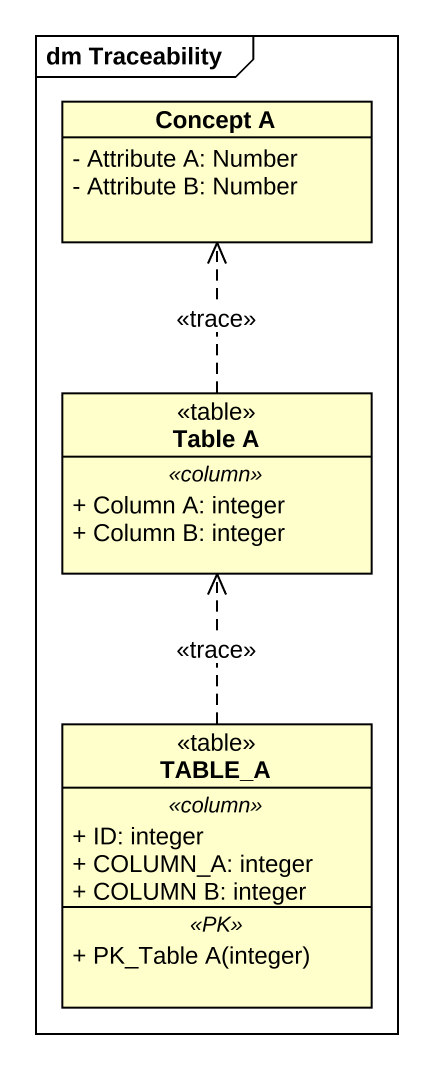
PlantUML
@startuml
mainframe dm Traceability
hide circle
hide empty members
skinparam classAttributeIconSize 0
class "Concept A" as Concept_A {
  - Attribute A: Number
  - Attribute B: Number
}
class "Table A" as Table_A <<table>> {
  .. <<column>> ..
  + Column A: integer
  + Column B: integer
}
class TABLE_A <<table>> {
  .. <<column>> ..
  + ID: integer
  + COLUMN_A: integer
  + COLUMN B: integer
  .. <<PK>> ..
  + PK_Table A(integer)
}
Table_A .up.> Concept_A : <<trace>>
TABLE_A .up.> Table_A : <<trace>>
@enduml
